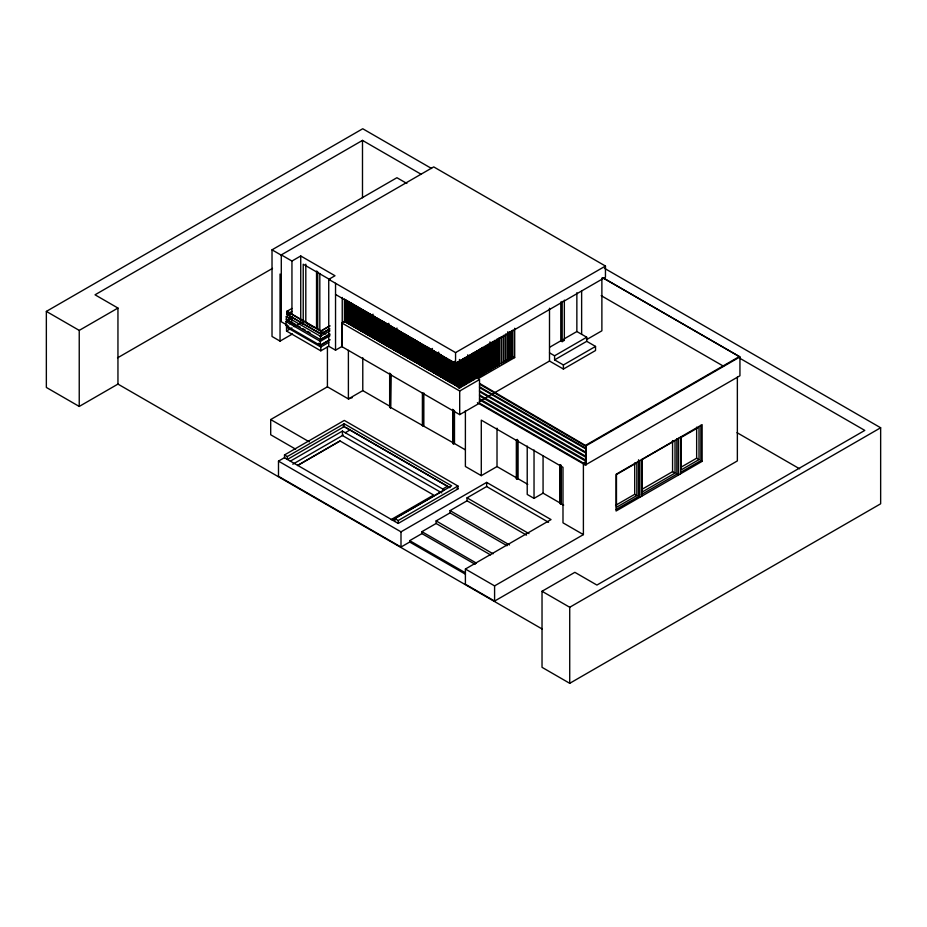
<?xml version="1.0" encoding="UTF-8"?>
<svg xmlns="http://www.w3.org/2000/svg" width="927" height="927" viewBox="0 0 927 927"><rect width="100%" height="100%" fill="white"/><g stroke="black" fill="none" stroke-linecap="round" stroke-linejoin="round"><path stroke-width="1.39" d="M542.26 629.074L117.949 384.091L79.235 406.443L46.35 387.451L46.35 311.402L362.735 128.749L431.576 168.494M421.356 174.392L362.492 140.394L95.029 294.809L117.949 308.054L117.949 384.091M46.35 311.402L79.235 330.394L117.949 308.054M292.469 333.952L280.047 341.113L272.017 336.478L272.017 249.826L396.918 177.717L406.86 183.453M287.208 325.18L281.287 321.762L281.287 254.89L433.709 166.895L605.458 266.049L605.458 277.219L455.563 363.755L335.539 294.462M117.52 357.868L272.503 268.39M281.287 254.89L291.947 261.043L300.73 255.979L334.995 275.748L328.737 279.363L328.749 346.246L335.539 350.174L341.796 346.559L459.699 414.624L479.514 403.187L479.514 379.56L478.065 378.726L514.682 357.579L514.682 328.285M329.942 328.934L320.916 334.149L286.71 314.392L286.71 311.46L291.947 308.436M286.71 314.392L291.947 311.368M329.954 334.218L320.499 339.664L286.292 319.919L286.292 316.547L291.947 313.28L291.947 261.043M286.292 319.919L286.999 319.514L295.493 324.404M288.239 318.795L291.947 316.652L291.947 320.916M329.989 339.873L320.313 345.458L286.061 325.69L286.061 321.576L291.947 318.181M286.061 325.69L286.999 325.145M289.479 323.708L291.947 322.283L291.947 324.079M328.749 346.246L320.8 350.835L286.536 331.043L286.536 327.208L288.703 325.956M286.536 331.043L291.947 327.915M294.149 326.652L300.73 322.851L303.222 324.288L303.222 264.23L330.209 279.815M320.985 330.869L329.699 325.84M329.954 325.991L320.916 331.206L321.217 335.887M320.951 333.824L328.436 329.502M341.796 346.559L341.796 322.932L344.438 321.414L459.468 387.382L460.059 360.545M320.244 336.142L320.951 335.736M286.292 316.547L320.499 336.292L329.954 330.835M320.012 341.171L320.951 340.638L320.951 339.108L329.688 334.068M286.061 321.576L320.313 341.345L329.989 335.759M329.688 339.699L320.951 344.74L320.487 346.814M286.536 327.208L320.8 346.999L328.749 342.411M295.62 449.155L270.696 434.763L270.696 419.56L327.416 386.814L348.39 398.934L352.318 397.625M389.514 406.061L362.781 390.626L348.39 398.934L348.39 350.348M328.737 279.363L455.563 352.596L605.458 266.049M284.496 454.948L344.311 420.418L457.95 486.026L457.95 488.935L398.216 523.431L284.566 457.811L284.496 454.948L287.3 456.571L287.37 459.444L344.149 426.652L344.149 423.755L287.3 456.571M465.424 574.195L409.699 542.028L400.997 547.046L278.494 476.316L278.494 461.125L284.659 457.556M290.336 461.148L342.422 431.078L444.3 489.896L392.214 519.966M345.261 432.724L349.954 430.012M292.805 464.207L343.303 435.053M389.664 373.083L389.664 407.37L390.534 407.868L390.974 374.751M340.047 440.962L297.579 465.493L340.047 440.962L433.651 495.053L391.171 519.572M461.159 359.908L461.159 386.408L460.059 387.046M462.411 359.178L462.411 385.69L461.09 385.933M463.604 358.494L463.604 384.995L462.411 385.69M464.879 357.752L464.879 384.265L463.604 384.995M466.13 357.034L466.13 383.546L464.821 383.79M467.359 356.327L467.359 382.839L466.13 383.546M468.622 355.597L468.622 382.098L467.359 382.839M470.105 354.74L470.105 381.252L468.622 382.098M471.368 354.01L471.368 380.522L470.105 381.252M472.77 353.199L472.77 379.711L471.368 380.522M474.068 352.457L474.068 378.958L472.77 379.711M475.342 351.715L475.342 378.216L473.998 378.483M476.826 350.858L476.826 377.37L475.342 378.216M478.216 350.058L478.216 376.559L476.826 377.37M479.722 349.189L479.722 375.702L478.216 376.559M481.206 348.332L481.206 374.844L479.722 375.702M481.206 374.844L482.712 373.975L482.712 347.463M484.311 346.536L484.311 373.036L482.643 373.488M486.2 345.447L486.2 371.959L484.311 373.036M488.065 344.369L488.065 370.881L486.2 371.959M489.595 343.488L489.595 370L488.065 370.881M491.252 342.526L491.252 369.039L489.595 370M493.071 341.484L493.071 367.984L491.252 369.039M494.821 340.476L494.821 366.976L493.071 367.984M496.918 339.259L496.918 365.771L494.821 366.976M498.877 338.135L498.877 364.635L496.918 365.771M501.183 336.802L501.183 363.303L498.877 364.635M503.326 335.562L503.326 362.063L501.183 363.303M505.389 334.369L505.389 360.881L503.326 362.063M507.509 333.141L507.509 359.653L505.389 360.881M509.433 332.028L509.433 358.54L507.509 359.653M511.356 330.927L511.356 357.428L509.375 358.065M514.682 357.579L512.886 356.547L511.287 356.953M341.796 322.932L459.699 391.009L479.514 379.56M549.676 347.243L560.789 340.823L562.179 341.623L564.346 340.371L564.346 300.105M564.114 338.9L576.861 331.542L586.721 337.231L586.721 341.321L554.589 359.873L554.589 355.783L586.721 337.231M390.974 407.613L452.341 442.33M479.317 401.553L549.502 361.032L563.407 369.062L595.54 350.51L595.54 346.42L586.721 341.321M586.397 339.734L601.878 330.8L601.878 278.007M554.589 359.873L563.407 364.971L595.54 346.42M452.689 409.27L452.689 443.57L454.485 443.57L465.331 449.827M442.758 489.004L447.44 486.293M394.89 521.507L394.89 518.599L451.658 485.829L344.149 423.755M394.89 518.599L398.216 520.522L457.95 486.026M465.389 410.754L465.389 466.478L481.287 475.655L497.011 466.571L517.185 478.216L516.339 478.714L516.339 440.279M278.494 461.125L400.997 531.843L486.64 482.399L551.044 519.583L465.4 569.027L465.4 584.23L494.589 601.078L737.359 460.916L737.359 377.092M526.501 535.122L467.046 500.8L467.046 497.857L486.64 486.548L548.564 522.307M507.046 545.748L450.07 512.863L450.07 510.603L467.046 500.8M490.615 554.937L436.119 523.477L436.119 520.916L450.07 512.863M475.18 564.334L421.924 533.593L421.924 531.669L436.119 523.477M409.699 542.028L409.699 540.65L421.924 533.593M516.339 478.714L518.077 478.738L527.764 484.334M479.514 383.361L585.412 445.435L739.364 356.547L602.851 277.729M586.038 464.612L739.943 375.759L739.943 356.941L586.038 445.794L586.188 464.705L586.188 445.887L585.412 445.435M585.899 461.646L583.396 463.094L583.396 534.612L494.589 585.887L465.4 569.027M584.717 464.647L585.412 464.253L479.514 403.118M586.188 464.705L585.493 465.099L477.37 402.677M527.22 446.049L527.22 494.439L534.033 498.378L543.071 493.164L560.36 503.152L560.36 464.717M559.815 465.03L559.815 503.465L560.36 503.152M559.815 503.465L563.697 505.076M641.971 489.329L672.573 471.658L675.018 473.071L675.018 440.557L641.971 459.63L641.971 492.144L675.018 473.071M681.136 467.15L696.652 458.205L699.028 459.572L699.028 427.138L681.125 437.463L681.125 469.908L699.028 459.572M615.54 505.377L634.694 494.311L636.826 495.539L636.826 462.77L616.467 474.52L616.467 507.289L636.826 495.539M641.38 494.601L676.849 474.126L678.425 475.03L678.425 438.309M616.015 509.537L638.541 496.524L639.873 497.289L639.873 460.568M680.476 472.422L700.882 460.638L702.121 461.356L702.121 424.636L616.084 474.3L616.084 511.02L702.121 461.356M604.439 268.297L880.65 427.764L880.65 503.801L569.723 683.315L542.028 667.324L542.028 591.275L574.856 572.33L596.918 585.064L864.798 430.406L739.537 358.089M542.028 591.275L569.723 607.266L880.65 427.764M602.805 277.764L739.943 356.941M601.194 295.655L723.616 366.269M737.035 432.677L799.665 468.842M562.956 339.572L564.346 340.371M549.502 352.851L554.589 355.783M272.017 249.826L281.935 255.562M479.514 386.837L586.188 448.425M479.514 387.567L586.188 449.155M479.514 390.858L586.188 452.434M479.514 391.669L586.188 453.257M479.514 394.925L586.188 456.501M479.514 395.887L586.188 457.474M479.514 398.819L586.188 460.406M479.514 399.792L586.188 461.379M287.034 311.275L321.24 331.02M286.71 311.46L325.817 334.068M306.941 323.453L312.666 326.756M316.536 331.124L317.718 331.808M286.999 314.23L321.205 333.975M297.915 325.806L300.336 327.208M302.77 328.61L305.192 330.012M307.613 331.414L310.047 332.805M318.529 343.338L321.252 344.914M583.396 534.612L562.99 522.828L562.99 467.312L481.287 420.14L481.287 475.655M457.034 488.402L457.95 488.935M345.632 427.382L449.919 487.602M343.083 426.049L449.549 487.509M467.046 497.857L528.969 533.616M441.808 492.897L342.422 435.516L342.422 431.078M450.07 510.603L509.514 544.925M270.696 419.56L309.34 441.878M436.119 520.916L493.094 553.801M421.924 531.669L476.42 563.129M409.699 540.65L465.424 572.828M479.514 384.16L586.188 446.466M700.882 425.331L700.882 460.638M696.652 427.173L696.652 458.205M680.511 437.104L680.511 473.836M676.849 438.807L676.849 474.126M672.573 440.557L672.573 471.658M641.727 459.491L641.727 496.223M638.541 459.804L638.541 496.524M634.694 462.967L634.694 494.311M581.635 291.159L581.635 334.299M576.861 292.712L576.861 331.542M569.723 607.266L569.723 683.315M563.407 364.971L563.407 369.062M562.179 301.356L562.179 341.623M561.194 465.203L561.194 503.628M560.789 301.993L560.789 340.823M560.65 465.516L560.65 503.952M549.502 308.274L549.502 361.032M543.071 456.154L543.071 493.164M534.033 449.989L534.033 498.378M518.077 440.302L518.077 478.738M517.231 439.363L517.231 479.224M512.886 330.035L512.886 356.547M511.727 330.707L511.727 358.135M509.815 331.808L509.815 359.247M507.892 331.646L507.892 360.36M505.771 334.149L505.771 361.576M503.709 335.342L503.697 362.77M501.553 336.582L501.553 364.01M499.259 337.915L499.259 365.342M497.301 339.039L497.301 366.466M497.011 428.147L497.011 466.571M495.192 340.255L495.192 367.683M494.589 585.887L494.589 601.078M493.454 341.263L493.454 368.691M491.634 342.318L491.623 369.746M489.977 341.878L489.966 370.696M488.448 344.149L488.436 371.588M486.64 482.399L486.64 486.548M486.582 345.226L486.582 372.654M484.694 346.316L484.694 373.743M483.083 347.243L483.083 374.67M481.588 348.112L481.588 374.624M481.577 348.274L481.577 375.539M480.105 348.969L480.093 376.397M478.599 349.838L478.599 377.266M477.196 350.638L477.196 378.077M475.725 351.495L475.725 378.923M474.45 352.237L474.439 379.664M473.152 352.978L473.152 380.406M471.75 353.79L471.739 381.229M470.487 354.52L470.476 381.959M469.004 355.377L469.004 382.805M467.729 354.832L467.729 383.535M466.513 356.814L466.501 384.253M465.261 357.532L465.261 384.972M463.987 358.274L463.987 385.702M462.793 358.958L462.793 386.385M461.542 359.688L461.542 387.115M460.441 360.325L460.441 387.753M459.699 391.009L459.699 414.624M459.468 359.479L459.468 388.309M459.097 361.263L459.097 388.529M458.645 362.237L458.645 387.347M458.042 361.889L458.042 386.999M457.59 361.623L457.59 386.744M456.536 362.411L456.536 386.13M456.096 363.558L456.096 385.875M455.563 352.596L455.563 363.755M455.111 362.978L455.111 385.308M454.659 361.333L454.659 385.053M454.485 410.707L454.485 443.57M453.616 362.121L453.616 384.438M453.593 409.792L453.593 444.079M453.176 361.866L453.176 384.184M452.028 361.206L452.028 383.523M451.576 360.951L451.576 383.268M450.719 360.452L450.719 382.77M450.267 360.186L450.267 382.515M449.097 359.514L449.097 381.831M448.645 359.259L448.645 381.576M447.486 358.587L447.486 380.904M447.046 358.332L447.046 380.649M445.91 357.671L445.91 379.989M445.458 357.416L445.458 379.734M444.323 356.756L444.323 379.073M443.882 356.501L443.882 378.819M442.886 355.922L442.886 378.251M442.434 355.667L442.434 377.984M441.461 355.111L441.461 377.428M441.02 354.844L441.02 377.173M440.128 354.334L440.128 376.652M439.676 354.079L439.676 376.397M438.656 352.086L438.656 375.806M438.204 353.222L438.204 375.551M437.22 352.654L437.22 374.983M436.779 352.399L436.779 374.717M435.806 351.843L435.806 374.16M435.366 351.588L435.366 373.905M434.265 350.951L434.265 373.268M433.813 350.696L433.813 373.013M432.816 350.116L432.816 372.434M432.364 348.459L432.364 372.179M431.229 349.201L431.229 371.518M430.788 348.946L430.788 371.263M429.711 348.32L429.711 370.638M429.259 348.065L429.259 370.383M428.251 347.474L428.251 369.792M427.799 347.219L427.799 369.537M426.768 346.617L426.768 368.946M426.327 346.362L426.327 368.691M425.029 345.62L425.029 367.938M424.578 345.354L424.578 367.683M423.836 393.013L423.836 425.875M423.512 344.74L423.512 367.069M423.071 344.485L423.071 366.802M423.21 393.372L423.21 426.235M422.399 392.897L422.388 425.76M421.855 343.778L421.855 366.107M421.403 343.523L421.403 365.852M420.348 342.909L420.348 365.238M419.896 342.654L419.896 364.971M418.865 342.051L418.865 364.381M418.413 341.796L418.413 364.126M417.231 341.113L417.231 363.43M416.791 340.858L416.791 363.175M415.528 340.128L415.528 362.457M415.087 339.873L415.087 362.19M413.987 339.247L413.987 361.565M413.546 338.992L413.546 361.31M412.538 338.401L412.538 360.73M412.098 338.146L412.098 360.464M411.113 337.579L411.113 359.908M410.661 337.324L410.661 359.641M409.769 336.802L409.769 359.131M409.328 336.547L409.328 358.876M408.483 336.061L408.483 358.378M408.031 335.806L408.031 358.123M407.069 335.25L407.069 357.567M406.617 334.983L406.617 357.312M405.493 334.334L405.493 356.663M405.053 334.079L405.053 356.408M404.184 333.581L404.184 355.91M403.743 333.326L403.743 355.644M402.793 332.781L402.793 355.099M402.341 332.526L402.341 354.844M401.379 331.959L401.379 354.288M400.939 331.704L400.939 354.021M400.997 531.843L400.997 547.046M399.989 331.159L399.989 353.477M399.537 330.904L399.537 353.222M398.54 330.325L398.54 352.642M398.216 520.522L398.216 523.431M398.089 330.07L398.089 352.387M396.953 328.019L396.953 351.727M396.513 329.155L396.513 351.472M395.505 328.575L395.505 350.893M395.064 328.32L395.064 350.638M394.114 327.764L394.114 350.093M393.674 327.509L393.674 349.838M392.863 327.046L392.863 349.375M392.422 326.791L392.422 349.108M391.403 326.2L391.403 348.517M390.951 325.945L390.951 348.262M390.534 373.581L390.534 407.868M390.116 325.458L390.116 347.787M389.676 325.203L389.676 347.532M388.784 323.291L388.784 347.011M388.332 324.427L388.332 346.756M387.556 323.987L387.556 346.304M387.115 323.72L387.115 346.049M386.466 323.361L386.466 345.678M386.026 323.094L386.026 345.423M385.331 322.7L385.331 345.018M384.879 322.434L384.879 344.763M384.265 322.075L384.265 344.404M383.813 321.82L383.813 344.149M383.06 321.391L383.06 343.708M382.619 321.124L382.619 343.453M381.878 320.707L381.878 343.025M381.437 320.441L381.437 342.77M380.707 320.035L380.707 342.353M380.267 319.769L380.267 342.098M379.56 319.363L379.56 341.681M379.108 319.108L379.108 341.426M378.32 318.645L378.32 340.974M377.868 318.39L377.868 340.707M376.976 317.868L376.976 340.197M376.524 317.613L376.524 339.931M375.574 317.057L375.574 339.386M375.122 316.802L375.122 339.131M374.276 316.316L374.276 338.633M373.824 316.061L373.824 338.378M372.99 314.172L372.99 337.892M372.55 315.319L372.55 337.637M371.739 314.856L371.739 337.173M371.298 314.601L371.298 336.918M370.696 314.241L370.696 336.571M370.244 313.986L370.244 336.304M369.549 313.581L369.549 335.91M369.097 313.326L369.097 335.644M368.448 312.944L368.448 335.273M367.996 312.689L367.996 335.018M367.301 312.295L367.301 334.612M366.86 312.028L366.86 334.357M366.188 311.646L366.188 333.963M365.748 311.391L365.748 333.708M365.006 310.962L365.006 333.291M364.566 310.707L364.566 333.025M363.79 310.255L363.79 332.584M363.338 310L363.338 332.318M362.781 357.764L362.781 390.626M362.492 140.394L362.492 197.787M362.561 309.548L362.561 331.878M362.121 309.294L362.121 331.623M361.252 308.795L361.252 331.113M360.8 308.54L360.8 330.858M360.151 308.158L360.151 330.475M359.699 307.903L359.699 330.221M359.062 307.532L359.062 329.85M358.61 307.266L358.61 329.595M357.834 306.825L357.834 329.143M357.393 306.57L357.393 328.888M356.814 306.234L356.814 328.552M356.374 305.98L356.374 328.297M355.574 305.516L355.574 327.834M355.122 305.261L355.122 327.579M354.369 304.821L354.369 327.138M353.917 304.566L353.917 326.883M353.187 304.137L353.187 326.466M352.747 303.882L352.747 326.2M351.959 303.43L351.959 325.748M351.507 303.175L351.507 325.493M350.846 302.793L350.846 325.11M350.406 302.526L350.406 324.856M349.676 302.109L349.676 324.438M349.236 301.854L349.236 324.172M348.552 301.46L348.552 323.778M348.1 301.205L348.1 323.523M347.289 300.73L347.289 323.048M346.837 300.475L346.837 322.793M346.13 300.07L346.13 322.387M345.69 299.803L345.69 322.132M344.89 299.351L344.89 321.669M344.438 299.085L344.45 322.329M342.237 297.44L342.237 346.814M335.539 283.291L335.539 350.174M327.416 346.802L327.416 386.814M320.8 346.999L320.8 350.835M320.499 336.292L320.499 339.664M320.313 341.345L320.313 345.458M319.815 273.407L319.815 330.603M317.718 328.946L317.718 271.75L316.536 271.066L316.536 328.262M305.806 264.172L305.806 322.793M300.73 255.979L300.73 322.851M280.047 274.044L280.047 341.113M79.235 330.394L79.235 406.443"/></g></svg>
